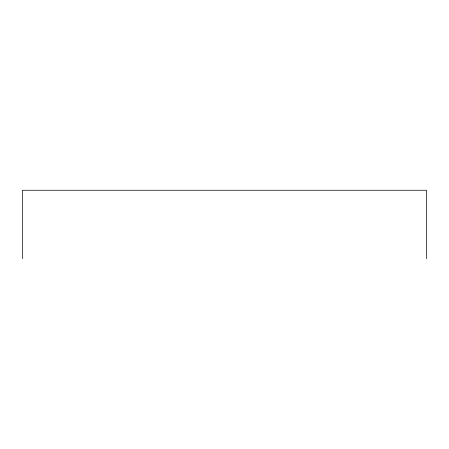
<?xml version="1.0" encoding="UTF-8"?>
<svg xmlns="http://www.w3.org/2000/svg" width="449" height="449" viewBox="0 0 449 449"><rect width="100%" height="100%" fill="white"/><g stroke="black" fill="none" stroke-linecap="round" stroke-linejoin="round"><path stroke-width="0.67" d="M426.55 258.747L426.55 190.253L22.45 190.253L22.45 258.747"/></g></svg>
